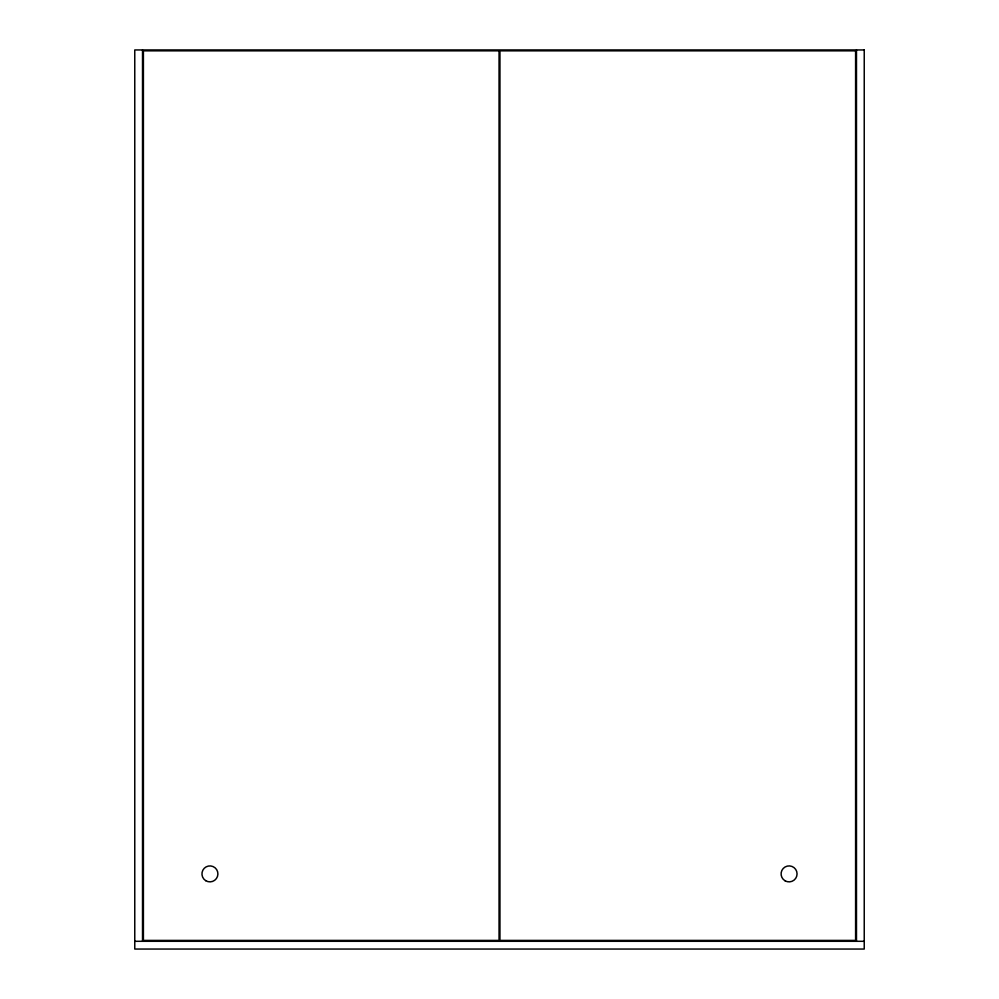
<?xml version="1.0" encoding="UTF-8"?>
<svg xmlns="http://www.w3.org/2000/svg" width="999" height="999" viewBox="0 0 999 999"><rect width="100%" height="100%" fill="white"/><g stroke="black" fill="none" stroke-linecap="round" stroke-linejoin="round"><path stroke-width="1.5" d="M134.765 941.295L864.235 941.295M856.48 49.95L856.48 941.295M142.52 49.95L142.52 941.295M864.235 49.95L134.765 49.95L134.765 949.05L864.235 949.05L864.235 49.95M499.05 50.837L143.406 50.837L143.406 940.409L499.05 940.409L499.05 50.837M855.594 50.837L499.95 50.837L499.95 940.409L855.594 940.409L855.594 50.837M205.707 880.668A7.992 7.992 0 0 0 217.907 874.15A7.992 7.992 0 0 0 206.169 866.845A7.992 7.992 0 0 0 205.707 880.668M785.077 880.806A7.992 7.992 0 0 0 797.065 873.888A7.992 7.992 0 0 0 785.077 866.97A7.992 7.992 0 0 0 785.077 880.806"/></g></svg>
